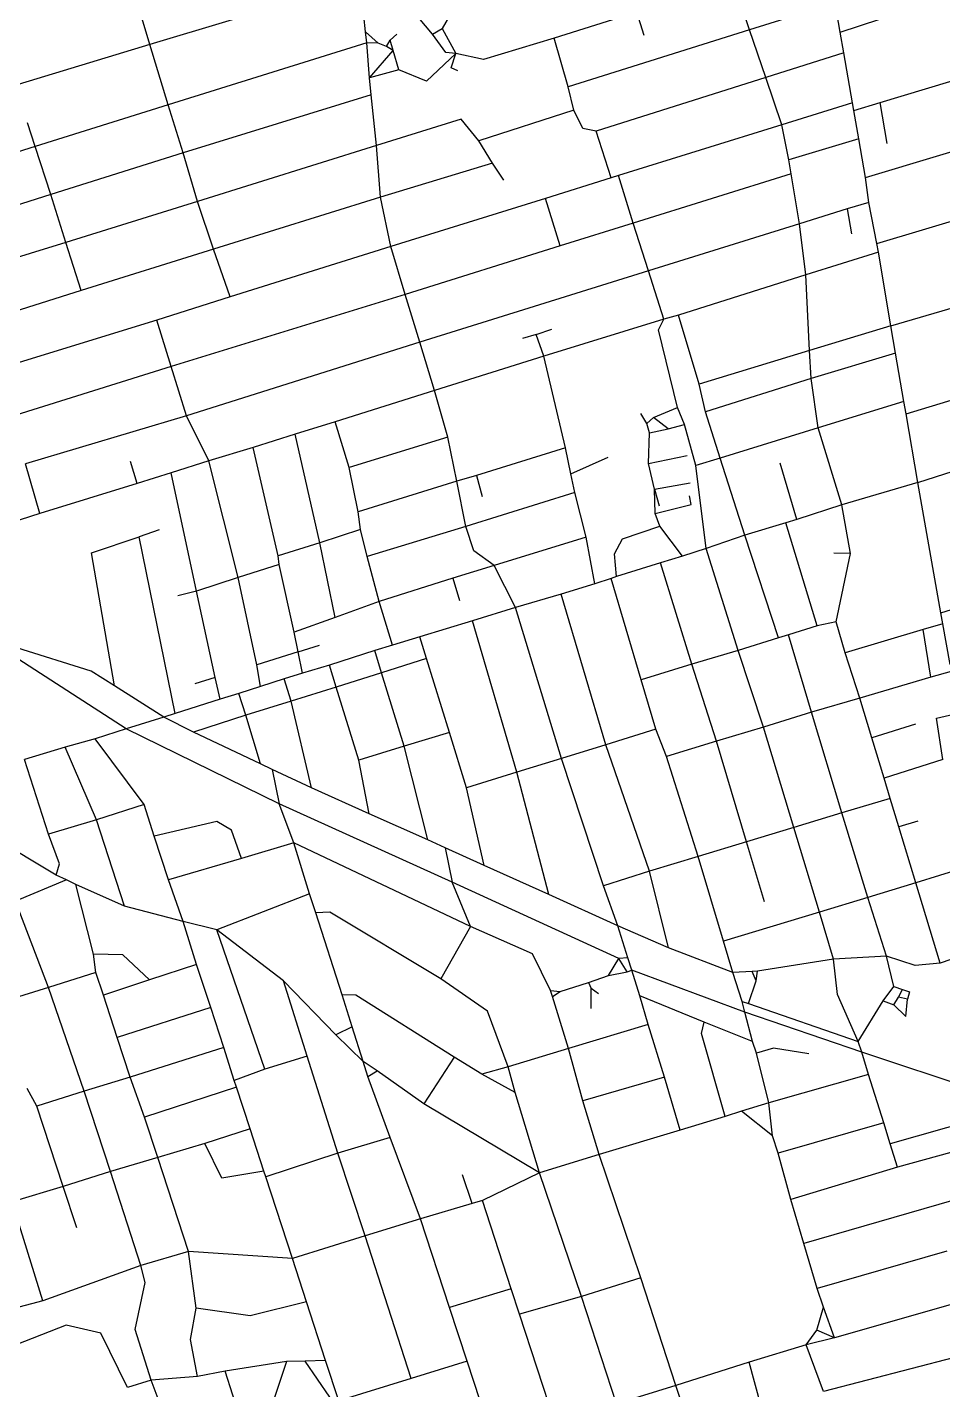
# Model space of a CAD drawing. Header units: metres. Extents: x 609554 to 651406, y 4826501 to 4857446.
# Drawn here: x 627242 to 629091, y 4838713 to 4841467 of the extents above; entities that cross this region are included whole.
import ezdxf

# ---------------------------------------------------------------- set-up
doc = ezdxf.new("R2010")
doc.units = ezdxf.units.M

msp = doc.modelspace()

# ---------------------------------------------------------------- linework, layer by layer
at = {"layer": 'ROADS'}
for points in [[(627489.1, 4841432.9), (627453.6, 4841552.3)], [(628701, 4841462.5), (628668.5, 4841559.1)], [(627808.8, 4841529.3), (627489.1, 4841432.9)], [(628193.9, 4841520.2), (628094.7, 4841490.4), (628079.7, 4841465)], [(628874, 4841516.3), (628701, 4841462.5)], [(628884.3, 4841457.7), (628874, 4841516.3)], [(627925.3, 4841458.2), (627921.6, 4841490.5)], [(628060.7, 4841453.2), (628032.2, 4841487)], [(628473.1, 4841498.2), (628306, 4841445.7)], [(628487.8, 4841450.5), (628473.1, 4841498.2)], [(628884.3, 4841457.7), (628963.9, 4841483.5)], [(627927.8, 4841436.1), (627925.3, 4841458.2)], [(627950.7, 4841435.4), (627925.3, 4841458.2)], [(627974.6, 4841441.2), (627988.6, 4841453.6)], [(628060.7, 4841453.2), (628079.7, 4841465)], [(628107.4, 4841414.6), (628087.6, 4841416.1), (628060.7, 4841453.2)], [(628079.7, 4841465), (628107.4, 4841414.6)], [(628701, 4841462.5), (628334.4, 4841346.7)], [(628733.9, 4841366.2), (628701, 4841462.5)], [(628891.7, 4841415.7), (628884.3, 4841457.7)], [(628965.2, 4841315.1), (629485.3, 4841472.2)], [(627489.1, 4841432.9), (627153.8, 4841330.8)], [(627526.6, 4841310.6), (627489.1, 4841432.9)], [(627927.8, 4841436.1), (627526.6, 4841310.6)], [(627933, 4841365.5), (627927.8, 4841436.1)], [(627950.7, 4841435.4), (627927.8, 4841436.1)], [(627967.5, 4841428.7), (627950.7, 4841435.4)], [(627967.5, 4841428.7), (627974.6, 4841441.2)], [(627981.2, 4841420.3), (627967.5, 4841428.7)], [(627981.2, 4841420.3), (627974.6, 4841441.2)], [(628306, 4841445.7), (628163.8, 4841402.6), (628107.4, 4841414.6)], [(628334.4, 4841346.7), (628306, 4841445.7)], [(627933, 4841365.5), (627981.2, 4841420.3)], [(627992.7, 4841381.4), (627981.2, 4841420.3)], [(628107.4, 4841414.6), (628048.5, 4841358.3), (627992.7, 4841381.4)], [(628111.6, 4841379.6), (628097.9, 4841385.4), (628107.4, 4841414.6)], [(628891.7, 4841415.7), (628733.9, 4841366.2)], [(628909, 4841315), (628891.7, 4841415.7)], [(627992.7, 4841381.4), (627933, 4841365.5)], [(627936.4, 4841331), (627933, 4841365.5)], [(628346.3, 4841299.9), (628334.4, 4841346.7)], [(628733.9, 4841366.2), (628391.3, 4841257.2)], [(628766.1, 4841270.4), (628733.9, 4841366.2)], [(627936.4, 4841331), (627556.9, 4841213.6)], [(627947.3, 4841228.2), (627936.4, 4841331)], [(628909, 4841315), (628766.1, 4841270.4)], [(628911.9, 4841298.9), (628909, 4841315)], [(628911.9, 4841298.9), (628965.2, 4841315.1)], [(628935.2, 4841163.7), (629522.7, 4841340.5)], [(628979.1, 4841232.6), (628965.2, 4841315.1)], [(627526.6, 4841310.6), (627257.7, 4841226.7)], [(627556.9, 4841213.6), (627526.6, 4841310.6)], [(628346.3, 4841299.9), (628154.3, 4841238)], [(628391.3, 4841257.2), (628364.3, 4841262.8), (628346.3, 4841299.9)], [(628921.7, 4841242.2), (628911.9, 4841298.9)], [(627257.7, 4841226.7), (627242.1, 4841274)], [(628154.3, 4841238), (628118.2, 4841281.8), (627947.3, 4841228.2)], [(628766.1, 4841270.4), (628436.4, 4841167.6)], [(628780.3, 4841199.5), (628766.1, 4841270.4)], [(628181.6, 4841192.9), (628154.3, 4841238)], [(628421.6, 4841162.8), (628391.3, 4841257.2)], [(628921.7, 4841242.2), (628780.3, 4841199.5)], [(628935.2, 4841163.7), (628921.7, 4841242.2)], [(627257.7, 4841226.7), (626930.3, 4841123.6)], [(627289.5, 4841129.4), (627257.7, 4841226.7)], [(627556.9, 4841213.6), (627289.5, 4841129.4)], [(627585.7, 4841115.2), (627556.9, 4841213.6)], [(627947.3, 4841228.2), (627585.7, 4841115.2)], [(627955.7, 4841123.9), (627947.3, 4841228.2)], [(628181.6, 4841192.9), (627955.7, 4841123.9)], [(628204.8, 4841158.4), (628181.6, 4841192.9)], [(628785.1, 4841171.2), (628780.3, 4841199.5)], [(628421.6, 4841162.8), (628288.9, 4841121.1)], [(628436.4, 4841167.6), (628421.6, 4841162.8)], [(628466.1, 4841071.5), (628436.4, 4841167.6)], [(628785.1, 4841171.2), (628466.1, 4841071.5)], [(628801.9, 4841070.3), (628785.1, 4841171.2)], [(628942.3, 4841113.4), (628935.2, 4841163.7)], [(627289.5, 4841129.4), (627062.3, 4841057.1)], [(627319.8, 4841032.6), (627289.5, 4841129.4)], [(627955.7, 4841123.9), (627618, 4841018.8)], [(627976.3, 4841023.9), (627955.7, 4841123.9)], [(628958.4, 4841030.5), (629347.7, 4841146.6)], [(627585.7, 4841115.2), (627319.8, 4841032.6)], [(627618, 4841018.8), (627585.7, 4841115.2)], [(628288.9, 4841121.1), (627976.3, 4841023.9)], [(628318.3, 4841025.6), (628288.9, 4841121.1)], [(628898.1, 4841100.5), (628801.9, 4841070.3)], [(628942.3, 4841113.4), (628898.1, 4841100.5)], [(628898.1, 4841100.5), (628906.8, 4841049.9)], [(628958.4, 4841030.5), (628942.3, 4841113.4)], [(628466.1, 4841071.5), (628318.3, 4841025.6)], [(628497.1, 4840974.8), (628466.1, 4841071.5)], [(628801.9, 4841070.3), (628497.1, 4840974.8)], [(628814.9, 4840966.7), (628801.9, 4841070.3)], [(627319.8, 4841032.6), (627102.8, 4840965.4)], [(627350.4, 4840935.3), (627319.8, 4841032.6)], [(627618, 4841018.8), (627350.4, 4840935.3)], [(627651.3, 4840922.4), (627618, 4841018.8)], [(627976.3, 4841023.9), (627651.3, 4840922.4)], [(628005, 4840927.2), (627976.3, 4841023.9)], [(628318.3, 4841025.6), (628005, 4840927.2)], [(628961.2, 4841012.5), (628814.9, 4840966.7)], [(628961.2, 4841012.5), (628958.4, 4841030.5)], [(628986.2, 4840863.7), (628961.2, 4841012.5)], [(628497.1, 4840974.8), (628034.8, 4840830.8)], [(628527.6, 4840877.4), (628497.1, 4840974.8)], [(628814.9, 4840966.7), (628557.6, 4840885.7)], [(628822.3, 4840813.9), (628814.9, 4840966.7)], [(628986.2, 4840863.7), (629396.8, 4840984.1)], [(627350.4, 4840935.3), (627173.7, 4840879.2)], [(627651.3, 4840922.4), (627503.3, 4840875.2)], [(628005, 4840927.2), (627532.4, 4840781.7)], [(628034.8, 4840830.8), (628005, 4840927.2)], [(627503.3, 4840875.2), (627199.3, 4840781.9)], [(627532.4, 4840781.7), (627503.3, 4840875.2)], [(628527.6, 4840877.4), (628285.6, 4840802.2)], [(628555.4, 4840698.4), (628517.2, 4840855.7), (628527.6, 4840877.4)], [(628557.6, 4840885.7), (628527.6, 4840877.4)], [(628599.1, 4840746), (628557.6, 4840885.7)], [(628270.2, 4840846.3), (628301.7, 4840857.1)], [(628986.2, 4840863.7), (628822.3, 4840813.9)], [(628995.6, 4840808.3), (628986.2, 4840863.7)], [(628034.8, 4840830.8), (627563.1, 4840681.7)], [(628064.8, 4840733.3), (628034.8, 4840830.8)], [(628270.2, 4840846.3), (628242.6, 4840837.9)], [(628285.6, 4840802.2), (628270.2, 4840846.3)], [(628285.6, 4840802.2), (628064.8, 4840733.3)], [(628329.2, 4840617.4), (628285.6, 4840802.2)], [(628822.3, 4840813.9), (628599.1, 4840746)], [(628825.2, 4840757.1), (628822.3, 4840813.9)], [(628995.6, 4840808.3), (628825.2, 4840757.1)], [(629012.8, 4840711.1), (628995.6, 4840808.3)], [(629017.4, 4840686.2), (629446.9, 4840816.8)], [(627532.4, 4840781.7), (627218.3, 4840683.5)], [(627563.1, 4840681.7), (627532.4, 4840781.7)], [(628612.3, 4840690.2), (628599.1, 4840746)], [(628825.2, 4840757.1), (628612.3, 4840690.2)], [(628839.7, 4840657.8), (628825.2, 4840757.1)], [(628064.8, 4840733.3), (627864, 4840669.7)], [(628091.4, 4840638.9), (628064.8, 4840733.3)], [(629012.8, 4840711.1), (628839.7, 4840657.8)], [(629017.4, 4840686.2), (629012.8, 4840711.1)], [(627563.1, 4840681.7), (627238, 4840584.8)], [(627608.8, 4840590.6), (627563.1, 4840681.7)], [(628493.2, 4840666.2), (628481.6, 4840686.7)], [(628507.1, 4840678.5), (628555.4, 4840698.4)], [(628569.8, 4840664.2), (628555.4, 4840698.4)], [(628641.5, 4840596.2), (628612.3, 4840690.2)], [(629041.1, 4840547.4), (629017.4, 4840686.2)], [(627864, 4840669.7), (627783, 4840644.7)], [(627892.1, 4840577.7), (627864, 4840669.7)], [(628493.2, 4840666.2), (628507.1, 4840678.5)], [(628498.9, 4840647.4), (628493.2, 4840666.2)], [(628498.9, 4840647.4), (628536.6, 4840655.4)], [(628536.6, 4840655.4), (628507.1, 4840678.5)], [(628536.6, 4840655.4), (628569.8, 4840664.2)], [(628592.6, 4840581.5), (628569.8, 4840664.2)], [(628839.7, 4840657.8), (628641.5, 4840596.2)], [(628887.6, 4840502.2), (628839.7, 4840657.8)], [(627783, 4840644.7), (627698.2, 4840617.7)], [(627833.1, 4840425.1), (627783, 4840644.7)], [(628091.4, 4840638.9), (627892.1, 4840577.7)], [(628109.8, 4840549.6), (628091.4, 4840638.9)], [(628496.7, 4840585.7), (628498.9, 4840647.4)], [(627698.2, 4840617.7), (627608.8, 4840590.6)], [(627748.4, 4840398.6), (627698.2, 4840617.7)], [(628329.2, 4840617.4), (628149.1, 4840561)], [(628340.2, 4840564.9), (628329.2, 4840617.4)], [(628496.7, 4840585.7), (628575, 4840601.8)], [(627267.2, 4840484.4), (627238, 4840584.8)], [(627463.7, 4840545.4), (627450, 4840589.7)], [(627608.8, 4840590.6), (627532.7, 4840566.4)], [(627667.7, 4840355.1), (627608.8, 4840590.6)], [(627910.5, 4840488), (627892.1, 4840577.7)], [(628340.2, 4840564.9), (628415.1, 4840598)], [(628509.2, 4840533.3), (628496.7, 4840585.7)], [(628641.5, 4840596.2), (628592.6, 4840581.5)], [(628613.1, 4840413.4), (628592.6, 4840581.5)], [(628691.4, 4840440.5), (628641.5, 4840596.2)], [(628796.5, 4840472.1), (628762.7, 4840585.9)], [(627463.7, 4840545.4), (627267.2, 4840484.4)], [(627532.7, 4840566.4), (627463.7, 4840545.4)], [(627583.5, 4840327.6), (627532.7, 4840566.4)], [(628109.8, 4840549.6), (627910.5, 4840488)], [(628149.1, 4840561), (628109.8, 4840549.6)], [(628128, 4840458.4), (628109.8, 4840549.6)], [(628149.1, 4840561), (628160.5, 4840519)], [(628347.7, 4840526.8), (628340.2, 4840564.9)], [(628509.2, 4840533.3), (628580.9, 4840546.2)], [(629041.1, 4840547.4), (628887.6, 4840502.2)], [(629041.1, 4840547.4), (629112.6, 4840569.9)], [(629087.7, 4840283.8), (629041.1, 4840547.4)], [(628347.7, 4840526.8), (628128, 4840458.4)], [(628370.6, 4840436.9), (628347.7, 4840526.8)], [(628510.5, 4840484.2), (628509.2, 4840533.3)], [(628509.2, 4840533.3), (628518.3, 4840500)], [(628510.5, 4840484.2), (628583.2, 4840502.5), (628579.7, 4840520.3)], [(628887.6, 4840502.2), (628796.5, 4840472.1)], [(628904.7, 4840403.5), (628887.6, 4840502.2)], [(627267.2, 4840484.4), (626982, 4840392.9)], [(627915, 4840452.1), (627910.5, 4840488)], [(628520, 4840458.8), (628510.5, 4840484.2)], [(628774.3, 4840465.6), (628691.4, 4840440.5)], [(628796.5, 4840472.1), (628774.3, 4840465.6)], [(628837.8, 4840257.5), (628774.3, 4840465.6)], [(627417.9, 4840136.1), (627371.7, 4840405.2), (627468, 4840437)], [(627508.2, 4840451.2), (627468, 4840437)], [(627540.7, 4840079.8), (627468, 4840437)], [(627915, 4840452.1), (627833.1, 4840425.1)], [(627928.6, 4840397.8), (627915, 4840452.1)], [(628128, 4840458.4), (627928.6, 4840397.8)], [(628184.8, 4840379), (628144, 4840409), (628128, 4840458.4)], [(628370.6, 4840436.9), (628184.8, 4840379)], [(628388.2, 4840342.5), (628370.6, 4840436.9)], [(628432.5, 4840356.9), (628428.2, 4840402.7), (628444.4, 4840433.2), (628520, 4840458.8)], [(628565.2, 4840398.4), (628520, 4840458.8)], [(628691.4, 4840440.5), (628613.1, 4840413.4)], [(628759.4, 4840232.8), (628691.4, 4840440.5)], [(627833.1, 4840425.1), (627748.4, 4840398.6)], [(627864.1, 4840274.2), (627833.1, 4840425.1)], [(628613.1, 4840413.4), (628565.2, 4840398.4)], [(628678, 4840207.7), (628613.1, 4840413.4)], [(627750.7, 4840381.6), (627667.7, 4840355.1)], [(627750.7, 4840381.6), (627748.4, 4840398.6)], [(627781.2, 4840244.2), (627750.7, 4840381.6)], [(627952.5, 4840306.2), (627928.6, 4840397.8)], [(628184.8, 4840379), (628101.3, 4840353.7)], [(628227.9, 4840294.7), (628184.8, 4840379)], [(628521.2, 4840384.9), (628432.5, 4840356.9)], [(628565.2, 4840398.4), (628521.2, 4840384.9)], [(628584.6, 4840179.6), (628521.2, 4840384.9)], [(628904.7, 4840403.5), (628871.4, 4840404)], [(628876, 4840265.2), (628904.7, 4840403.5)], [(627667.7, 4840355.1), (627583.5, 4840327.6)], [(627705.4, 4840178.8), (627667.7, 4840355.1)], [(628101.3, 4840353.7), (627952.5, 4840306.2)], [(628101.3, 4840353.7), (628115, 4840308.7)], [(628421.2, 4840352.7), (628388.2, 4840342.5)], [(628432.5, 4840356.9), (628421.2, 4840352.7)], [(628482.3, 4840148.4), (628421.2, 4840352.7)], [(627583.5, 4840327.6), (627545.6, 4840317.9)], [(627621.5, 4840152.8), (627583.5, 4840327.6)], [(628388.2, 4840342.5), (628320.1, 4840321.4)], [(627952.5, 4840306.2), (627864.1, 4840274.2)], [(627979.5, 4840218.5), (627952.5, 4840306.2)], [(628320.1, 4840321.4), (628227.9, 4840294.7)], [(628410.3, 4840016.9), (628320.1, 4840321.4)], [(629087.7, 4840283.8), (629171.9, 4840309.6)], [(627864.1, 4840274.2), (627781.2, 4840244.2)], [(628227.9, 4840294.7), (628141.1, 4840267.4)], [(628321.2, 4839989.3), (628227.9, 4840294.7)], [(629091.3, 4840261.7), (629087.7, 4840283.8)], [(627789.1, 4840204.7), (627781.2, 4840244.2)], [(628141.1, 4840267.4), (628034.7, 4840235.4)], [(628230.5, 4839961.6), (628141.1, 4840267.4)], [(628837.8, 4840257.5), (628780, 4840238.8)], [(628876, 4840265.2), (628837.8, 4840257.5)], [(628894.5, 4840202.9), (628876, 4840265.2)], [(629052, 4840249.9), (628894.5, 4840202.9)], [(629091.3, 4840261.7), (629052, 4840249.9)], [(629067.5, 4840153.5), (629052, 4840249.9)], [(629106.2, 4840179.1), (629091.3, 4840261.7)], [(627789.1, 4840204.7), (627831.8, 4840218.5)], [(627979.5, 4840218.5), (627943.6, 4840207.4)], [(628034.7, 4840235.4), (627979.5, 4840218.5)], [(628048.5, 4840191.4), (628034.7, 4840235.4)], [(628759.4, 4840232.8), (628678, 4840207.7)], [(628780, 4840238.8), (628759.4, 4840232.8)], [(628826.3, 4840082.6), (628780, 4840238.8)], [(627441.7, 4840049), (627212.9, 4840196.5)], [(627417.9, 4840136.1), (627370.5, 4840165.7), (627220.6, 4840212.6)], [(627789.1, 4840204.7), (627705.4, 4840178.8)], [(627797.8, 4840161.4), (627789.1, 4840204.7)], [(627943.6, 4840207.4), (627852.1, 4840178.1)], [(627957.2, 4840162.5), (627943.6, 4840207.4)], [(628048.5, 4840191.4), (627957.2, 4840162.5)], [(628094.6, 4840041.5), (628048.5, 4840191.4)], [(628678, 4840207.7), (628584.6, 4840179.6)], [(628729.3, 4840052.6), (628678, 4840207.7)], [(628923.7, 4840110.8), (628894.5, 4840202.9)], [(627712.7, 4840134.4), (627705.4, 4840178.8)], [(627797.8, 4840161.4), (627760.8, 4840150.1)], [(627852.1, 4840178.1), (627797.8, 4840161.4)], [(627866, 4840133.2), (627852.1, 4840178.1)], [(627957.2, 4840162.5), (627866, 4840133.2)], [(628003.1, 4840013.8), (627957.2, 4840162.5)], [(628584.6, 4840179.6), (628482.3, 4840148.4)], [(628634, 4840024.2), (628584.6, 4840179.6)], [(629108.4, 4840165.2), (629067.5, 4840153.5)], [(627517.8, 4840072.4), (627417.9, 4840136.1)], [(627621.5, 4840152.8), (627580.2, 4840140.3)], [(627631.3, 4840108.9), (627621.5, 4840152.8)], [(627712.7, 4840134.4), (627669.3, 4840120.3)], [(627760.8, 4840150.1), (627712.7, 4840134.4)], [(627774.6, 4840105.3), (627760.8, 4840150.1)], [(627866, 4840133.2), (627774.6, 4840105.3)], [(627911.4, 4839985.6), (627866, 4840133.2)], [(628511.7, 4840048.7), (628482.3, 4840148.4)], [(629067.5, 4840153.5), (628923.7, 4840110.8)], [(627631.3, 4840108.9), (627540.7, 4840079.8)], [(627669.3, 4840120.3), (627631.3, 4840108.9)], [(627683.1, 4840076.9), (627669.3, 4840120.3)], [(627774.6, 4840105.3), (627683.1, 4840076.9)], [(627816, 4839930), (627774.6, 4840105.3)], [(628923.7, 4840110.8), (628826.3, 4840082.6)], [(628948.1, 4840031), (628923.7, 4840110.8)], [(627540.7, 4840079.8), (627517.8, 4840072.4)], [(627683.1, 4840076.9), (627577.3, 4840042.5)], [(627712.8, 4839978.3), (627683.1, 4840076.9)], [(628826.3, 4840082.6), (628729.3, 4840052.6)], [(628887.6, 4839879), (628826.3, 4840082.6)], [(629091.7, 4839987.2), (629078.7, 4840070.7), (629122.6, 4840080.5)], [(627441.7, 4840049), (627379.2, 4840028.9)], [(627517.8, 4840072.4), (627441.7, 4840049)], [(627750.3, 4839897.2), (627441.7, 4840049)], [(627577.3, 4840042.5), (627517.8, 4840072.4)], [(628511.7, 4840048.7), (628410.3, 4840016.9)], [(628532.9, 4839993), (628511.7, 4840048.7)], [(628729.3, 4840052.6), (628634, 4840024.2)], [(628790.5, 4839849.3), (628729.3, 4840052.6)], [(629036.4, 4840058.3), (628948.1, 4840031)], [(627379.2, 4840028.9), (627318.3, 4840011.7)], [(627477.6, 4839895.8), (627379.2, 4840028.9)], [(627712.8, 4839978.3), (627577.3, 4840042.5)], [(628094.6, 4840041.5), (628003.1, 4840013.8)], [(628129, 4839930), (628094.6, 4840041.5)], [(628634, 4840024.2), (628532.9, 4839993)], [(628694.9, 4839820.6), (628634, 4840024.2)], [(628972.9, 4839949.1), (628948.1, 4840031)], [(627318.3, 4840011.7), (627236.4, 4839987.1)], [(627381.3, 4839865), (627318.3, 4840011.7)], [(628003.1, 4840013.8), (627911.4, 4839985.6)], [(628050.9, 4839824.6), (628003.1, 4840013.8)], [(628410.3, 4840016.9), (628321.2, 4839989.3)], [(628498.9, 4839761.2), (628410.3, 4840016.9)], [(628596.9, 4839790.8), (628532.9, 4839993)], [(627284.6, 4839835.9), (627236.4, 4839987.1)], [(627736.4, 4839967.2), (627712.8, 4839978.3)], [(627736.4, 4839967.2), (627750.3, 4839897.2)], [(627816, 4839930), (627736.4, 4839967.2)], [(627932.5, 4839877.4), (627911.4, 4839985.6)], [(628321.2, 4839989.3), (628230.5, 4839961.6)], [(628406.1, 4839731.8), (628321.2, 4839989.3)], [(629091.7, 4839987.2), (628972.9, 4839949.1)], [(628230.5, 4839961.6), (628129, 4839930)], [(628295.6, 4839714), (628230.5, 4839961.6)], [(628985.2, 4839908.2), (628972.9, 4839949.1)], [(627300.4, 4839753.5), (627172.8, 4839829.1), (627056.2, 4839929)], [(627932.5, 4839877.4), (627816, 4839930)], [(628164.5, 4839772.6), (628129, 4839930)], [(627477.6, 4839895.8), (627381.3, 4839865)], [(627497.9, 4839831.8), (627477.6, 4839895.8)], [(628100.3, 4839738.8), (627750.3, 4839897.2)], [(627780.2, 4839818.9), (627750.3, 4839897.2)], [(628985.2, 4839908.2), (628887.6, 4839879)], [(629002.5, 4839851), (628985.2, 4839908.2)], [(627381.3, 4839865), (627284.6, 4839835.9)], [(627438.3, 4839690.4), (627381.3, 4839865)], [(627674.8, 4839786.9), (627654.4, 4839844.5), (627624.5, 4839862), (627497.9, 4839831.8)], [(628050.9, 4839824.6), (627932.5, 4839877.4)], [(628887.6, 4839879), (628790.5, 4839849.3)], [(628939.7, 4839707.9), (628887.6, 4839879)], [(629041, 4839862.4), (629002.5, 4839851)], [(627300.4, 4839753.5), (627306.6, 4839775.9), (627284.6, 4839835.9)], [(627527, 4839743.9), (627497.9, 4839831.8)], [(628790.5, 4839849.3), (628694.9, 4839820.6)], [(628842.6, 4839678.6), (628790.5, 4839849.3)], [(629037.2, 4839737.8), (629002.5, 4839851)], [(627780.2, 4839818.9), (627674.8, 4839786.9)], [(628137.2, 4839649.5), (627780.2, 4839818.9)], [(627812.2, 4839715.2), (627780.2, 4839818.9)], [(628086.1, 4839808.5), (628050.9, 4839824.6)], [(628164.5, 4839772.6), (628086.1, 4839808.5)], [(628086.1, 4839808.5), (628100.3, 4839738.8)], [(628694.9, 4839820.6), (628596.9, 4839790.8)], [(628731, 4839699), (628694.9, 4839820.6)], [(627674.8, 4839786.9), (627527, 4839743.9)], [(628295.6, 4839714), (628164.5, 4839772.6)], [(628596.9, 4839790.8), (628498.9, 4839761.2)], [(628648.7, 4839619.8), (628596.9, 4839790.8)], [(627320.9, 4839743.6), (627300.4, 4839753.5)], [(628498.9, 4839761.2), (628406.1, 4839731.8)], [(628537.5, 4839606.3), (628498.9, 4839761.2)], [(629132.7, 4839767.5), (629037.2, 4839737.8)], [(627320.9, 4839743.6), (627217.8, 4839700.8)], [(627339.9, 4839734.5), (627320.9, 4839743.6)], [(627438.3, 4839690.4), (627339.9, 4839734.5)], [(627375.3, 4839593.4), (627339.9, 4839734.5)], [(627556.6, 4839659.3), (627527, 4839743.9)], [(628137.2, 4839649.5), (628100.3, 4839738.8)], [(628437, 4839584.7), (628100.3, 4839738.8)], [(628434.6, 4839650.5), (628406.1, 4839731.8)], [(629037.2, 4839737.8), (628939.7, 4839707.9)], [(629086, 4839575.6), (629037.2, 4839737.8)], [(627284.9, 4839526.4), (627217.8, 4839700.8)], [(627556.6, 4839659.3), (627438.3, 4839690.4)], [(627812.2, 4839715.2), (627624.5, 4839642.9)], [(627825, 4839677.1), (627812.2, 4839715.2)], [(628434.6, 4839650.5), (628295.6, 4839714)], [(628939.7, 4839707.9), (628842.6, 4839678.6)], [(628977.8, 4839589.2), (628939.7, 4839707.9)], [(628077.5, 4839543.4), (627852.7, 4839678.3), (627825, 4839677.1)], [(627877.7, 4839511.3), (627825, 4839677.1)], [(628842.6, 4839678.6), (628648.7, 4839619.8)], [(628870.6, 4839583.2), (628842.6, 4839678.6)], [(627583.8, 4839572.7), (627556.6, 4839659.3)], [(627624.5, 4839642.9), (627556.6, 4839659.3)], [(627759.2, 4839539.3), (627624.5, 4839642.9)], [(627721.4, 4839361.1), (627624.5, 4839642.9)], [(628137.2, 4839649.5), (628077.5, 4839543.4)], [(628299, 4839519.9), (628262.2, 4839594), (628137.2, 4839649.5)], [(628537.5, 4839606.3), (628434.6, 4839650.5)], [(628454.9, 4839586.1), (628434.6, 4839650.5)], [(628667.2, 4839556.4), (628648.7, 4839619.8)], [(629198.1, 4839613.8), (629086, 4839575.6)], [(627488.9, 4839541.8), (627434.8, 4839591.9), (627375.3, 4839593.4)], [(627380.5, 4839556.4), (627375.3, 4839593.4)], [(628416.3, 4839550.7), (628437, 4839584.7)], [(628454.9, 4839586.1), (628437, 4839584.7)], [(628453.6, 4839558.1), (628437, 4839584.7)], [(628463.2, 4839561), (628454.9, 4839586.1)], [(628667.2, 4839556.4), (628537.5, 4839606.3)], [(628870.6, 4839583.2), (628716.8, 4839559.2)], [(628977.8, 4839589.2), (628870.6, 4839583.2)], [(628920.7, 4839416.7), (628878.4, 4839512.2), (628870.6, 4839583.2)], [(628992.7, 4839528), (628977.8, 4839589.2)], [(629086, 4839575.6), (629035.9, 4839570.5), (628977.8, 4839589.2)], [(627380.5, 4839556.4), (627284.9, 4839526.4)], [(627395.5, 4839510.9), (627380.5, 4839556.4)], [(627583.8, 4839572.7), (627488.9, 4839541.8)], [(627612.6, 4839485.4), (627583.8, 4839572.7)], [(628416.3, 4839550.7), (628453.6, 4839558.1)], [(628453.6, 4839558.1), (628463.2, 4839561)], [(628479.4, 4839509.5), (628463.2, 4839561)], [(628691.3, 4839476), (628463.2, 4839561)], [(628706.2, 4839558.4), (628667.2, 4839556.4)], [(628685.8, 4839497.6), (628667.2, 4839556.4)], [(628716.8, 4839559.2), (628706.2, 4839558.4)], [(628714.7, 4839539.4), (628706.2, 4839558.4)], [(628714.7, 4839539.4), (628716.8, 4839559.2)], [(627284.9, 4839526.4), (627184.5, 4839495.3)], [(627356.4, 4839316.6), (627284.9, 4839526.4)], [(627488.9, 4839541.8), (627395.5, 4839510.9)], [(627807, 4839387.5), (627759.2, 4839539.3)], [(627865.1, 4839430.3), (627759.2, 4839539.3)], [(628213.3, 4839365.9), (628171.6, 4839478.5), (628077.5, 4839543.4)], [(628318.7, 4839517.9), (628375.6, 4839536.3)], [(628375.6, 4839536.3), (628416.3, 4839550.7)], [(628375.6, 4839536.3), (628380.7, 4839524.3)], [(628698.9, 4839493.6), (628714.7, 4839539.4)], [(628970.7, 4839499.3), (628992.7, 4839528)], [(628992.7, 4839528), (629010.3, 4839521.8)], [(627423.6, 4839425.3), (627395.5, 4839510.9)], [(627898.3, 4839446.9), (627877.7, 4839511.3)], [(628104.3, 4839385.1), (627905.2, 4839510.8), (627877.7, 4839511.3)], [(628302.7, 4839507.7), (628299, 4839519.9)], [(628299, 4839519.9), (628318.7, 4839517.9)], [(628302.7, 4839507.7), (628318.7, 4839517.9)], [(628335, 4839402.9), (628302.7, 4839507.7)], [(628395.6, 4839513.2), (628380.7, 4839524.3)], [(628381.3, 4839483.6), (628380.7, 4839524.3)], [(628609, 4839455.8), (628479.4, 4839509.5)], [(628496.2, 4839451.3), (628479.4, 4839509.5)], [(628691.3, 4839476), (628685.8, 4839497.6)], [(628685.8, 4839497.6), (628698.9, 4839493.6)], [(628920.7, 4839416.7), (628970.7, 4839499.3)], [(628970.7, 4839499.3), (628992.5, 4839491.1)], [(628992.5, 4839491.1), (629002, 4839506.3)], [(628992.5, 4839491.1), (629016.7, 4839467.6), (629020.1, 4839502.4)], [(629002, 4839506.3), (629010.3, 4839521.8)], [(629020.1, 4839502.4), (629002, 4839506.3)], [(629010.3, 4839521.8), (629024.3, 4839517.6), (629020.1, 4839502.4)], [(627612.6, 4839485.4), (627423.6, 4839425.3)], [(627638.9, 4839404.9), (627612.6, 4839485.4)], [(628706.9, 4839417.3), (628691.3, 4839476)], [(628927.8, 4839395.3), (628691.3, 4839476)], [(628698.9, 4839493.6), (628920.7, 4839416.7)], [(627898.3, 4839446.9), (627865.1, 4839430.3)], [(627920.2, 4839376.6), (627898.3, 4839446.9)], [(628496.2, 4839451.3), (628335, 4839402.9)], [(628529, 4839345), (628496.2, 4839451.3)], [(628651.5, 4839265.3), (628603.6, 4839433), (628609, 4839455.8)], [(628706.9, 4839417.3), (628609, 4839455.8)], [(627449.4, 4839345), (627423.6, 4839425.3)], [(627920.2, 4839376.6), (627865.1, 4839430.3)], [(628714.9, 4839393.7), (628706.9, 4839417.3)], [(628927.8, 4839395.3), (628920.7, 4839416.7)], [(627638.9, 4839404.9), (627449.4, 4839345)], [(627659.7, 4839338.2), (627638.9, 4839404.9)], [(627807, 4839387.5), (627721.4, 4839361.1)], [(627869.1, 4839190.9), (627807, 4839387.5)], [(628335, 4839402.9), (628213.3, 4839365.9)], [(628364.5, 4839296.8), (628335, 4839402.9)], [(628821.1, 4839391.7), (628749.6, 4839403.2), (628714.9, 4839393.7)], [(628739.9, 4839293.1), (628714.9, 4839393.7)], [(628941.4, 4839350), (628927.8, 4839395.3)], [(629248.9, 4839321.9), (629158.9, 4839318.7), (628927.8, 4839395.3)], [(627721.4, 4839361.1), (627659.7, 4839338.2)], [(627948.7, 4839357.7), (627920.2, 4839376.6)], [(627929.7, 4839346.3), (627920.2, 4839376.6)], [(628104.3, 4839385.1), (628042.8, 4839290.8)], [(628160.1, 4839351), (628104.3, 4839385.1)], [(628213.3, 4839365.9), (628160.1, 4839351)], [(628227.7, 4839313.9), (628213.3, 4839365.9)], [(627449.4, 4839345), (627356.4, 4839316.6)], [(627478.3, 4839264.2), (627449.4, 4839345)], [(627664.7, 4839324.7), (627659.7, 4839338.2)], [(627929.7, 4839346.3), (627948.7, 4839357.7)], [(627974.7, 4839222.6), (627929.7, 4839346.3)], [(628042.8, 4839290.8), (627948.7, 4839357.7)], [(628227.7, 4839313.9), (628160.1, 4839351)], [(628529, 4839345), (628364.5, 4839296.8)], [(628560.6, 4839238), (628529, 4839345)], [(628941.4, 4839350), (628739.9, 4839293.1)], [(628972.5, 4839252.3), (628941.4, 4839350)], [(627261.2, 4839286.3), (627241.3, 4839321.9)], [(627356.4, 4839316.6), (627261.2, 4839286.3)], [(627410, 4839153.9), (627356.4, 4839316.6)], [(627664.7, 4839324.7), (627478.3, 4839264.2)], [(627692.1, 4839240.7), (627664.7, 4839324.7)], [(628276.3, 4839151.7), (628227.7, 4839313.9)], [(627314.5, 4839123.6), (627261.2, 4839286.3)], [(628276.3, 4839151.7), (628042.8, 4839290.8)], [(628397.2, 4839188.2), (628364.5, 4839296.8)], [(628739.9, 4839293.1), (628684.6, 4839275.9)], [(628747.7, 4839226.3), (628739.9, 4839293.1)], [(627505.3, 4839182.5), (627478.3, 4839264.2)], [(628651.5, 4839265.3), (628560.6, 4839238)], [(628684.6, 4839275.9), (628651.5, 4839265.3)], [(628747.7, 4839226.3), (628684.6, 4839275.9)], [(628972.5, 4839252.3), (628759, 4839191.3)], [(628984.9, 4839210.1), (628972.5, 4839252.3)], [(629161.3, 4839207.3), (629153.4, 4839257.9), (628984.9, 4839210.1)], [(627692.1, 4839240.7), (627600.4, 4839210.5)], [(627719.8, 4839155), (627692.1, 4839240.7)], [(627974.7, 4839222.6), (627869.1, 4839190.9)], [(628036.5, 4839058.5), (627974.7, 4839222.6)], [(628560.6, 4839238), (628397.2, 4839188.2)], [(628759, 4839191.3), (628747.7, 4839226.3)], [(627600.4, 4839210.5), (627505.3, 4839182.5)], [(627719.8, 4839155), (627634.6, 4839140.8), (627600.4, 4839210.5)], [(629000.2, 4839163), (628984.9, 4839210.1)], [(629161.3, 4839207.3), (629000.2, 4839163)], [(627505.3, 4839182.5), (627410, 4839153.9)], [(627567.3, 4838992.3), (627505.3, 4839182.5)], [(627869.1, 4839190.9), (627723.7, 4839143.4)], [(627924.7, 4839024.1), (627869.1, 4839190.9)], [(628397.2, 4839188.2), (628276.3, 4839151.7)], [(628481.2, 4838939), (628397.2, 4839188.2)], [(628784.7, 4839097.6), (628759, 4839191.3)], [(627410, 4839153.9), (627314.5, 4839123.6)], [(627470.9, 4838964.2), (627410, 4839153.9)], [(627723.7, 4839143.4), (627719.8, 4839155)], [(627777.4, 4838978.5), (627723.7, 4839143.4)], [(628140.8, 4839089.4), (628121.3, 4839147.3)], [(628276.3, 4839151.7), (628161.2, 4839095.3)], [(628361.3, 4838901.5), (628276.3, 4839151.7)], [(629000.2, 4839163), (628784.7, 4839097.6)], [(627314.5, 4839123.6), (627211.2, 4839092.9)], [(627342, 4839040), (627314.5, 4839123.6)], [(629174.1, 4839113.5), (628811, 4839008.7)], [(627273.3, 4838892.7), (627211.2, 4839092.9)], [(628140.8, 4839089.4), (628036.5, 4839058.5)], [(628161.2, 4839095.3), (628140.8, 4839089.4)], [(628219.4, 4838916.8), (628161.2, 4839095.3)], [(628811, 4839008.7), (628784.7, 4839097.6)], [(628036.5, 4839058.5), (627924.7, 4839024.1)], [(628094.5, 4838879.5), (628036.5, 4839058.5)], [(627924.7, 4839024.1), (627777.4, 4838978.5)], [(628017.5, 4838735.8), (627924.7, 4839024.1)], [(628837.4, 4838917.6), (628811, 4839008.7)], [(627567.3, 4838992.3), (627470.9, 4838964.2)], [(627582.7, 4838877.7), (627567.3, 4838992.3)], [(627777.4, 4838978.5), (627567.3, 4838992.3)], [(627805.8, 4838890.6), (627777.4, 4838978.5)], [(629099.8, 4838993.1), (628837.4, 4838917.6)], [(627470.9, 4838964.2), (627273.3, 4838892.7)], [(627492.1, 4838732.1), (627459.4, 4838834.4), (627479.9, 4838929.8), (627470.9, 4838964.2)], [(628481.2, 4838939), (628361.3, 4838901.5)], [(628552.2, 4838721.8), (628481.2, 4838939)], [(627273.3, 4838892.7), (627178.5, 4838867.7)], [(628219.4, 4838916.8), (628094.5, 4838879.5)], [(628236.1, 4838865.7), (628219.4, 4838916.8)], [(628361.3, 4838901.5), (628236.1, 4838865.7)], [(628432.1, 4838684.5), (628361.3, 4838901.5)], [(628850.6, 4838879.9), (628837.4, 4838917.6)], [(629130.2, 4838891.5), (628872.8, 4838818.2)], [(627585.9, 4838739.8), (627571.7, 4838814.6), (627582.7, 4838877.7)], [(627805.8, 4838890.6), (627692.2, 4838862.6), (627582.7, 4838877.7)], [(627844.4, 4838771.9), (627805.8, 4838890.6)], [(628130.8, 4838770.4), (628094.5, 4838879.5)], [(628307.3, 4838647.5), (628236.1, 4838865.7)], [(628837.2, 4838833.1), (628850.6, 4838879.9)], [(628872.8, 4838818.2), (628850.6, 4838879.9)], [(627492.1, 4838732.1), (627444.2, 4838717.2), (627390.6, 4838827), (627320.6, 4838843.7), (627201.9, 4838796.8)], [(628815.2, 4838803.6), (628837.2, 4838833.1)], [(628872.8, 4838818.2), (628815.2, 4838803.6)], [(628872.8, 4838818.2), (628837.2, 4838833.1)], [(628815.2, 4838803.6), (628700.5, 4838768.8)], [(628850.7, 4838709.3), (628815.2, 4838803.6)], [(627765.2, 4838770.2), (627641.7, 4838750.3)], [(627765.2, 4838770.2), (627738.9, 4838691.1), (627697.9, 4838661.3)], [(627803, 4838770.4), (627765.2, 4838770.2)], [(627844.4, 4838771.9), (627803, 4838770.4)], [(627853, 4838697.9), (627803, 4838770.4)], [(627871.3, 4838690.6), (627844.4, 4838771.9)], [(628130.8, 4838770.4), (628017.5, 4838735.8)], [(628183.1, 4838610.4), (628130.8, 4838770.4)], [(628700.5, 4838768.8), (628552.2, 4838721.8)], [(628762.3, 4838540.2), (628700.5, 4838768.8)], [(629115.2, 4838778.4), (628850.7, 4838709.3)], [(627585.9, 4838739.8), (627492.1, 4838732.1)], [(627530.1, 4838630.1), (627492.1, 4838732.1)], [(627641.7, 4838750.3), (627585.9, 4838739.8)], [(627672.7, 4838653.6), (627641.7, 4838750.3)], [(628017.5, 4838735.8), (627871.3, 4838690.6)], [(628552.2, 4838721.8), (628432.1, 4838684.5)], [(628625.6, 4838499.2), (628552.2, 4838721.8)]]:
    msp.add_lwpolyline(points, dxfattribs=at)

doc.saveas('drawing.dxf')
